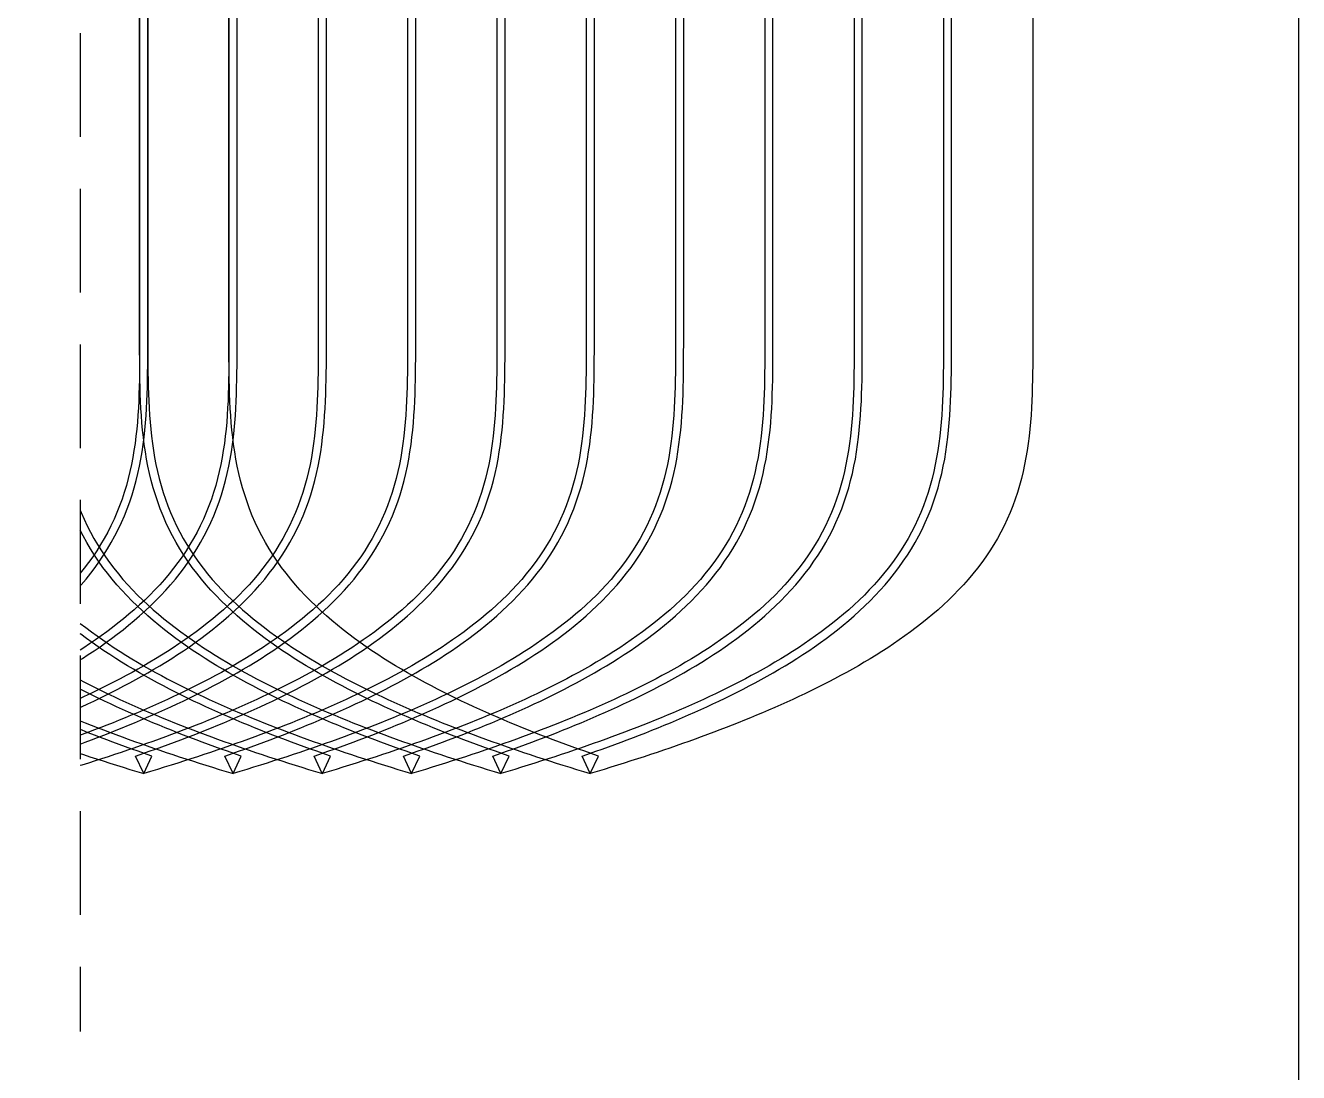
# Model space of a CAD drawing. Header units: metres. Extents: x -2 to 44.3, y -14 to 11.
# Drawn here: x 36.51 to 44.31, y -1.83 to 4.58 of the extents above; entities that cross this region are included whole.
import ezdxf

# ---------------------------------------------------------------- set-up
doc = ezdxf.new("R2010")
doc.units = ezdxf.units.M
doc.header["$LTSCALE"] = 0.05
doc.linetypes.add('DASHED', pattern=[19.05, 12.7, -6.35])
doc.layers.get('0').update_dxf_attribs({"linetype": 'DASHED'})
doc.layers.add('back-layer3', color=7, linetype='Continuous')
doc.layers.add('front-layer3', color=7, linetype='Continuous')

msp = doc.modelspace()

# ---------------------------------------------------------------- linework, layer by layer
msp.add_line((36.844, 9.2951), (36.844, -1.58))
msp.add_line((36.844, 9.2951), (36.844, -1.58))
at = {"layer": 'back-layer3', "color": 8}
for points in [[(37.2077, 5.4035), (37.2077, 4.0355), (37.2077, 2.71), (37.2077, 2.6675), (37.2077, 2.6249), (37.2076, 2.5823), (37.2075, 2.5396), (37.2072, 2.4968), (37.2067, 2.454), (37.206, 2.4111), (37.205, 2.368), (37.2037, 2.3249), (37.202, 2.2817), (37.1998, 2.2385), (37.1971, 2.1951), (37.1938, 2.1517), (37.1898, 2.1083), (37.1851, 2.0649), (37.1796, 2.0215), (37.1732, 1.9781), (37.166, 1.9348), (37.1577, 1.8917), (37.1484, 1.8488), (37.138, 1.8061), (37.1265, 1.7636), (37.1138, 1.7215), (37.0999, 1.6798), (37.0848, 1.6384), (37.0684, 1.5976), (37.0509, 1.5572), (37.0321, 1.5175), (37.0121, 1.4783), (36.9909, 1.4397), (36.9686, 1.4018), (36.9451, 1.3646), (36.9206, 1.328), (36.8951, 1.2923), (36.8685, 1.2572), (36.844, 1.2265)], [(36.844, 1.1491), (36.8506, 1.1566), (36.8797, 1.1911), (36.908, 1.2265), (36.9354, 1.2626), (36.9617, 1.2996), (36.9871, 1.3373), (37.0113, 1.3758), (37.0344, 1.415), (37.0563, 1.4549), (37.077, 1.4954), (37.0964, 1.5366), (37.1146, 1.5783), (37.1315, 1.6206), (37.1471, 1.6633), (37.1614, 1.7064), (37.1745, 1.7499), (37.1864, 1.7936), (37.1971, 1.8376), (37.2067, 1.8817), (37.2152, 1.926), (37.2226, 1.9703), (37.2291, 2.0147), (37.2347, 2.059), (37.2395, 2.1033), (37.2436, 2.1475), (37.2469, 2.1917), (37.2497, 2.2356), (37.2519, 2.2795), (37.2537, 2.3232), (37.255, 2.3667), (37.256, 2.4101), (37.2567, 2.4533), (37.2572, 2.4964), (37.2575, 2.5393), (37.2576, 2.5821), (37.2577, 2.6248), (37.2577, 2.6675), (37.2577, 2.71), (37.2577, 4.0355), (37.2577, 5.4035)], [(37.7547, 5.4035), (37.7547, 4.0355), (37.7547, 2.71), (37.7547, 2.6675), (37.7547, 2.6249), (37.7546, 2.5823), (37.7545, 2.5396), (37.7542, 2.4968), (37.7537, 2.454), (37.753, 2.4111), (37.752, 2.368), (37.7507, 2.3249), (37.749, 2.2817), (37.7468, 2.2385), (37.7441, 2.1951), (37.7408, 2.1517), (37.7368, 2.1083), (37.7321, 2.0649), (37.7266, 2.0215), (37.7202, 1.9781), (37.713, 1.9348), (37.7047, 1.8917), (37.6954, 1.8488), (37.685, 1.8061), (37.6735, 1.7636), (37.6608, 1.7215), (37.6469, 1.6798), (37.6318, 1.6384), (37.6154, 1.5976), (37.5979, 1.5572), (37.5791, 1.5175), (37.5591, 1.4783), (37.5379, 1.4397), (37.5156, 1.4018), (37.4921, 1.3646), (37.4676, 1.328), (37.4421, 1.2923), (37.4155, 1.2572), (37.3881, 1.2229), (37.3598, 1.1893), (37.3307, 1.1565), (37.3008, 1.1245), (37.2702, 1.0931), (37.239, 1.0626), (37.2071, 1.0327), (37.1748, 1.0035), (37.1419, 0.9751), (37.1086, 0.9473), (37.0749, 0.9202), (37.0408, 0.8938), (37.0064, 0.8679), (36.9717, 0.8427), (36.9367, 0.8181), (36.9015, 0.794), (36.8661, 0.7705), (36.844, 0.7562)], [(38.3017, 5.361), (38.3017, 4.0355), (38.3017, 2.6675), (38.3017, 2.6249), (38.3016, 2.5823), (38.3015, 2.5396), (38.3012, 2.4968), (38.3007, 2.454), (38.3, 2.4111), (38.299, 2.368), (38.2977, 2.3249), (38.296, 2.2817), (38.2938, 2.2385), (38.2911, 2.1951), (38.2878, 2.1517), (38.2838, 2.1083), (38.2791, 2.0649), (38.2736, 2.0215), (38.2672, 1.9781), (38.26, 1.9348), (38.2517, 1.8917), (38.2424, 1.8488), (38.232, 1.8061), (38.2205, 1.7636), (38.2078, 1.7215), (38.1939, 1.6798), (38.1788, 1.6384), (38.1624, 1.5976), (38.1449, 1.5572), (38.1261, 1.5175), (38.1061, 1.4783), (38.0849, 1.4397), (38.0626, 1.4018), (38.0391, 1.3646), (38.0146, 1.328), (37.9891, 1.2923), (37.9625, 1.2572), (37.9351, 1.2229), (37.9068, 1.1893), (37.8777, 1.1565), (37.8478, 1.1245), (37.8172, 1.0931), (37.786, 1.0626), (37.7541, 1.0327), (37.7218, 1.0035), (37.6889, 0.9751), (37.6556, 0.9473), (37.6219, 0.9202), (37.5878, 0.8938), (37.5534, 0.8679), (37.5187, 0.8427), (37.4837, 0.8181), (37.4485, 0.794), (37.4131, 0.7705), (37.3775, 0.7475), (37.3417, 0.725), (37.3058, 0.703), (37.2698, 0.6815), (37.2337, 0.6605), (37.1975, 0.6399), (37.1612, 0.6197), (37.1248, 0.5999), (37.0884, 0.5805), (37.0519, 0.5615), (37.0153, 0.5428), (36.9787, 0.5245), (36.942, 0.5065), (36.9053, 0.4888), (36.8686, 0.4715), (36.844, 0.46)], [(38.8487, 5.361), (38.8487, 4.0355), (38.8487, 2.6675), (38.8487, 2.6249), (38.8486, 2.5823), (38.8485, 2.5396), (38.8482, 2.4968), (38.8477, 2.454), (38.847, 2.4111), (38.846, 2.368), (38.8447, 2.3249), (38.843, 2.2817), (38.8408, 2.2385), (38.8381, 2.1951), (38.8348, 2.1517), (38.8308, 2.1083), (38.8261, 2.0649), (38.8206, 2.0215), (38.8142, 1.9781), (38.807, 1.9348), (38.7987, 1.8917), (38.7894, 1.8488), (38.779, 1.8061), (38.7675, 1.7636), (38.7548, 1.7215), (38.7409, 1.6798), (38.7258, 1.6384), (38.7094, 1.5976), (38.6919, 1.5572), (38.6731, 1.5175), (38.6531, 1.4783), (38.6319, 1.4397), (38.6096, 1.4018), (38.5861, 1.3646), (38.5616, 1.328), (38.5361, 1.2923), (38.5095, 1.2572), (38.4821, 1.2229), (38.4538, 1.1893), (38.4247, 1.1565), (38.3948, 1.1245), (38.3642, 1.0931), (38.333, 1.0626), (38.3011, 1.0327), (38.2688, 1.0035), (38.2359, 0.9751), (38.2026, 0.9473), (38.1689, 0.9202), (38.1348, 0.8938), (38.1004, 0.8679), (38.0657, 0.8427), (38.0307, 0.8181), (37.9955, 0.794), (37.9601, 0.7705), (37.9245, 0.7475), (37.8887, 0.725), (37.8528, 0.703), (37.8168, 0.6815), (37.7807, 0.6605), (37.7445, 0.6399), (37.7082, 0.6197), (37.6718, 0.5999), (37.6354, 0.5805), (37.5989, 0.5615), (37.5623, 0.5428), (37.5257, 0.5245), (37.489, 0.5065), (37.4523, 0.4888), (37.4156, 0.4715), (37.3788, 0.4544), (37.3419, 0.4376), (37.305, 0.421), (37.2681, 0.4047), (37.2311, 0.3886), (37.194, 0.3728), (37.1569, 0.3572), (37.1197, 0.3418), (37.0824, 0.3266), (37.045, 0.3116), (37.0075, 0.2967), (36.97, 0.2821), (36.9323, 0.2676), (36.8945, 0.2532), (36.8566, 0.239), (36.844, 0.2343)], [(39.3957, 5.361), (39.3957, 4.0355), (39.3957, 2.6675), (39.3957, 2.6249), (39.3956, 2.5823), (39.3955, 2.5396), (39.3952, 2.4968), (39.3947, 2.454), (39.394, 2.4111), (39.393, 2.368), (39.3917, 2.3249), (39.39, 2.2817), (39.3878, 2.2385), (39.3851, 2.1951), (39.3818, 2.1517), (39.3778, 2.1083), (39.3731, 2.0649), (39.3676, 2.0215), (39.3612, 1.9781), (39.354, 1.9348), (39.3457, 1.8917), (39.3364, 1.8488), (39.326, 1.8061), (39.3145, 1.7636), (39.3018, 1.7215), (39.2879, 1.6798), (39.2728, 1.6384), (39.2564, 1.5976), (39.2389, 1.5572), (39.2201, 1.5175), (39.2001, 1.4783), (39.1789, 1.4397), (39.1566, 1.4018), (39.1331, 1.3646), (39.1086, 1.328), (39.0831, 1.2923), (39.0565, 1.2572), (39.0291, 1.2229), (39.0008, 1.1893), (38.9717, 1.1565), (38.9418, 1.1245), (38.9112, 1.0931), (38.88, 1.0626), (38.8481, 1.0327), (38.8158, 1.0035), (38.7829, 0.9751), (38.7496, 0.9473), (38.7159, 0.9202), (38.6818, 0.8938), (38.6474, 0.8679), (38.6127, 0.8427), (38.5777, 0.8181), (38.5425, 0.794), (38.5071, 0.7705), (38.4715, 0.7475), (38.4357, 0.725), (38.3998, 0.703), (38.3638, 0.6815), (38.3277, 0.6605), (38.2915, 0.6399), (38.2552, 0.6197), (38.2188, 0.5999), (38.1824, 0.5805), (38.1459, 0.5615), (38.1093, 0.5428), (38.0727, 0.5245), (38.036, 0.5065), (37.9993, 0.4888), (37.9626, 0.4715), (37.9258, 0.4544), (37.8889, 0.4376), (37.852, 0.421), (37.8151, 0.4047), (37.7781, 0.3886), (37.741, 0.3728), (37.7039, 0.3572), (37.6667, 0.3418), (37.6294, 0.3266), (37.592, 0.3116), (37.5545, 0.2967), (37.517, 0.2821), (37.4793, 0.2676), (37.4415, 0.2532), (37.4036, 0.239), (37.3655, 0.2249), (37.3273, 0.211), (37.289, 0.1972), (37.2505, 0.1835), (37.2117, 0.1699), (37.1728, 0.1564), (37.1337, 0.143), (37.0944, 0.1297), (37.0548, 0.1165), (37.015, 0.1033), (36.9749, 0.0902), (36.9346, 0.0772), (36.8939, 0.0642), (36.853, 0.0513), (36.844, 0.0485)], [(36.844, 0.181), (36.874, 0.1921), (36.9122, 0.2064), (36.9502, 0.2209), (36.9881, 0.2354), (37.0258, 0.2502), (37.0635, 0.2651), (37.1011, 0.2802), (37.1387, 0.2955), (37.1761, 0.3111), (37.2135, 0.3268), (37.2508, 0.3427), (37.2881, 0.3589), (37.3254, 0.3753), (37.3625, 0.392), (37.3997, 0.409), (37.4368, 0.4262), (37.4739, 0.4437), (37.5109, 0.4616), (37.5479, 0.4797), (37.5848, 0.4982), (37.6218, 0.5171), (37.6587, 0.5363), (37.6955, 0.5559), (37.7323, 0.5759), (37.769, 0.5963), (37.8057, 0.6172), (37.8422, 0.6385), (37.8787, 0.6603), (37.9151, 0.6825), (37.9514, 0.7053), (37.9875, 0.7286), (38.0234, 0.7525), (38.0592, 0.777), (38.0948, 0.802), (38.1301, 0.8277), (38.1651, 0.854), (38.1999, 0.881), (38.2343, 0.9086), (38.2683, 0.937), (38.3019, 0.9661), (38.335, 0.9959), (38.3676, 1.0265), (38.3996, 1.0578), (38.431, 1.0899), (38.4616, 1.1229), (38.4916, 1.1566), (38.5207, 1.1911), (38.549, 1.2265), (38.5764, 1.2626), (38.6027, 1.2996), (38.6281, 1.3373), (38.6523, 1.3758), (38.6754, 1.415), (38.6973, 1.4549), (38.718, 1.4954), (38.7374, 1.5366), (38.7556, 1.5783), (38.7725, 1.6206), (38.7881, 1.6633), (38.8024, 1.7064), (38.8155, 1.7499), (38.8274, 1.7936), (38.8381, 1.8376), (38.8477, 1.8817), (38.8562, 1.926), (38.8636, 1.9703), (38.8701, 2.0147), (38.8757, 2.059), (38.8805, 2.1033), (38.8846, 2.1475), (38.8879, 2.1917), (38.8907, 2.2356), (38.8929, 2.2795), (38.8947, 2.3232), (38.896, 2.3667), (38.897, 2.4101), (38.8977, 2.4533), (38.8982, 2.4964), (38.8985, 2.5393), (38.8986, 2.5821), (38.8987, 2.6248), (38.8987, 2.6675), (38.8987, 4.0355), (38.8987, 5.361)], [(36.844, 0.405), (36.8527, 0.409), (36.8898, 0.4262), (36.9269, 0.4437), (36.9639, 0.4616), (37.0009, 0.4797), (37.0378, 0.4982), (37.0748, 0.5171), (37.1117, 0.5363), (37.1485, 0.5559), (37.1853, 0.5759), (37.222, 0.5963), (37.2587, 0.6172), (37.2952, 0.6385), (37.3317, 0.6603), (37.3681, 0.6825), (37.4044, 0.7053), (37.4405, 0.7286), (37.4764, 0.7525), (37.5122, 0.777), (37.5478, 0.802), (37.5831, 0.8277), (37.6181, 0.854), (37.6529, 0.881), (37.6873, 0.9086), (37.7213, 0.937), (37.7549, 0.9661), (37.788, 0.9959), (37.8206, 1.0265), (37.8526, 1.0578), (37.884, 1.0899), (37.9146, 1.1229), (37.9446, 1.1566), (37.9737, 1.1911), (38.002, 1.2265), (38.0294, 1.2626), (38.0557, 1.2996), (38.0811, 1.3373), (38.1053, 1.3758), (38.1284, 1.415), (38.1503, 1.4549), (38.171, 1.4954), (38.1904, 1.5366), (38.2086, 1.5783), (38.2255, 1.6206), (38.2411, 1.6633), (38.2554, 1.7064), (38.2685, 1.7499), (38.2804, 1.7936), (38.2911, 1.8376), (38.3007, 1.8817), (38.3092, 1.926), (38.3166, 1.9703), (38.3231, 2.0147), (38.3287, 2.059), (38.3335, 2.1033), (38.3376, 2.1475), (38.3409, 2.1917), (38.3437, 2.2356), (38.3459, 2.2795), (38.3477, 2.3232), (38.349, 2.3667), (38.35, 2.4101), (38.3507, 2.4533), (38.3512, 2.4964), (38.3515, 2.5393), (38.3516, 2.5821), (38.3517, 2.6248), (38.3517, 2.6675), (38.3517, 4.0355), (38.3517, 5.361)], [(36.844, 0.6969), (36.8574, 0.7053), (36.8935, 0.7286), (36.9294, 0.7525), (36.9652, 0.777), (37.0008, 0.802), (37.0361, 0.8277), (37.0711, 0.854), (37.1059, 0.881), (37.1403, 0.9086), (37.1743, 0.937), (37.2079, 0.9661), (37.241, 0.9959), (37.2736, 1.0265), (37.3056, 1.0578), (37.337, 1.0899), (37.3676, 1.1229), (37.3976, 1.1566), (37.4267, 1.1911), (37.455, 1.2265), (37.4824, 1.2626), (37.5087, 1.2996), (37.5341, 1.3373), (37.5583, 1.3758), (37.5814, 1.415), (37.6033, 1.4549), (37.624, 1.4954), (37.6434, 1.5366), (37.6616, 1.5783), (37.6785, 1.6206), (37.6941, 1.6633), (37.7084, 1.7064), (37.7215, 1.7499), (37.7334, 1.7936), (37.7441, 1.8376), (37.7537, 1.8817), (37.7622, 1.926), (37.7696, 1.9703), (37.7761, 2.0147), (37.7817, 2.059), (37.7865, 2.1033), (37.7906, 2.1475), (37.7939, 2.1917), (37.7967, 2.2356), (37.7989, 2.2795), (37.8007, 2.3232), (37.802, 2.3667), (37.803, 2.4101), (37.8037, 2.4533), (37.8042, 2.4964), (37.8045, 2.5393), (37.8046, 2.5821), (37.8047, 2.6248), (37.8047, 2.6675), (37.8047, 4.0355), (37.8047, 5.361)], [(39.9427, 5.361), (39.9427, 4.0355), (39.9427, 2.6675), (39.9427, 2.6249), (39.9426, 2.5823), (39.9425, 2.5396), (39.9422, 2.4968), (39.9417, 2.454), (39.941, 2.4111), (39.94, 2.368), (39.9387, 2.3249), (39.937, 2.2817), (39.9348, 2.2385), (39.9321, 2.1951), (39.9288, 2.1517), (39.9248, 2.1083), (39.9201, 2.0649), (39.9146, 2.0215), (39.9082, 1.9781), (39.901, 1.9348), (39.8927, 1.8917), (39.8834, 1.8488), (39.873, 1.8061), (39.8615, 1.7636), (39.8488, 1.7215), (39.8349, 1.6798), (39.8198, 1.6384), (39.8034, 1.5976), (39.7859, 1.5572), (39.7671, 1.5175), (39.7471, 1.4783), (39.7259, 1.4397), (39.7036, 1.4018), (39.6801, 1.3646), (39.6556, 1.328), (39.6301, 1.2923), (39.6035, 1.2572), (39.5761, 1.2229), (39.5478, 1.1893), (39.5187, 1.1565), (39.4888, 1.1245), (39.4582, 1.0931), (39.427, 1.0626), (39.3951, 1.0327), (39.3628, 1.0035), (39.3299, 0.9751), (39.2966, 0.9473), (39.2629, 0.9202), (39.2288, 0.8938), (39.1944, 0.8679), (39.1597, 0.8427), (39.1247, 0.8181), (39.0895, 0.794), (39.0541, 0.7705), (39.0185, 0.7475), (38.9827, 0.725), (38.9468, 0.703), (38.9108, 0.6815), (38.8747, 0.6605), (38.8385, 0.6399), (38.8022, 0.6197), (38.7658, 0.5999), (38.7294, 0.5805), (38.6929, 0.5615), (38.6563, 0.5428), (38.6197, 0.5245), (38.583, 0.5065), (38.5463, 0.4888), (38.5096, 0.4715), (38.4728, 0.4544), (38.4359, 0.4376), (38.399, 0.421), (38.3621, 0.4047), (38.3251, 0.3886), (38.288, 0.3728), (38.2509, 0.3572), (38.2137, 0.3418), (38.1764, 0.3266), (38.139, 0.3116), (38.1015, 0.2967), (38.064, 0.2821), (38.0263, 0.2676), (37.9885, 0.2532), (37.9506, 0.239), (37.9125, 0.2249), (37.8743, 0.211), (37.836, 0.1972), (37.7975, 0.1835), (37.7587, 0.1699), (37.7198, 0.1564), (37.6807, 0.143), (37.6414, 0.1297), (37.6018, 0.1165), (37.562, 0.1033), (37.5219, 0.0902), (37.4816, 0.0772), (37.4409, 0.0642), (37.4, 0.0513), (37.3587, 0.0384), (37.3171, 0.0256), (37.2751, 0.0128), (37.2327, 0), (37.1827, 0.1069), (37.1891, 0.1091), (37.2282, 0.1227), (37.2671, 0.1363), (37.3058, 0.1501), (37.3444, 0.164), (37.3828, 0.178), (37.421, 0.1921), (37.4592, 0.2064), (37.4972, 0.2209), (37.5351, 0.2354), (37.5728, 0.2502), (37.6105, 0.2651), (37.6481, 0.2802), (37.6857, 0.2955), (37.7231, 0.3111), (37.7605, 0.3268), (37.7978, 0.3427), (37.8351, 0.3589), (37.8724, 0.3753), (37.9095, 0.392), (37.9467, 0.409), (37.9838, 0.4262), (38.0209, 0.4437), (38.0579, 0.4616), (38.0949, 0.4797), (38.1318, 0.4982), (38.1688, 0.5171), (38.2057, 0.5363), (38.2425, 0.5559), (38.2793, 0.5759), (38.316, 0.5963), (38.3527, 0.6172), (38.3892, 0.6385), (38.4257, 0.6603), (38.4621, 0.6825), (38.4984, 0.7053), (38.5345, 0.7286), (38.5704, 0.7525), (38.6062, 0.777), (38.6418, 0.802), (38.6771, 0.8277), (38.7121, 0.854), (38.7469, 0.881), (38.7813, 0.9086), (38.8153, 0.937), (38.8489, 0.9661), (38.882, 0.9959), (38.9146, 1.0265), (38.9466, 1.0578), (38.978, 1.0899), (39.0086, 1.1229), (39.0386, 1.1566), (39.0677, 1.1911), (39.096, 1.2265), (39.1234, 1.2626), (39.1497, 1.2996), (39.1751, 1.3373), (39.1993, 1.3758), (39.2224, 1.415), (39.2443, 1.4549), (39.265, 1.4954), (39.2844, 1.5366), (39.3026, 1.5783), (39.3195, 1.6206), (39.3351, 1.6633), (39.3494, 1.7064), (39.3625, 1.7499), (39.3744, 1.7936), (39.3851, 1.8376), (39.3947, 1.8817), (39.4032, 1.926), (39.4106, 1.9703), (39.4171, 2.0147), (39.4227, 2.059), (39.4275, 2.1033), (39.4316, 2.1475), (39.4349, 2.1917), (39.4377, 2.2356), (39.4399, 2.2795), (39.4417, 2.3232), (39.443, 2.3667), (39.444, 2.4101), (39.4447, 2.4533), (39.4452, 2.4964), (39.4455, 2.5393), (39.4456, 2.5821), (39.4457, 2.6248), (39.4457, 2.6675), (39.4457, 4.0355), (39.4457, 5.361)], [(40.4897, 5.361), (40.4897, 4.0355), (40.4897, 2.6675), (40.4897, 2.6249), (40.4896, 2.5823), (40.4895, 2.5396), (40.4892, 2.4968), (40.4887, 2.454), (40.488, 2.4111), (40.487, 2.368), (40.4857, 2.3249), (40.484, 2.2817), (40.4818, 2.2385), (40.4791, 2.1951), (40.4758, 2.1517), (40.4718, 2.1083), (40.4671, 2.0649), (40.4616, 2.0215), (40.4552, 1.9781), (40.448, 1.9348), (40.4397, 1.8917), (40.4304, 1.8488), (40.42, 1.8061), (40.4085, 1.7636), (40.3958, 1.7215), (40.3819, 1.6798), (40.3668, 1.6384), (40.3504, 1.5976), (40.3329, 1.5572), (40.3141, 1.5175), (40.2941, 1.4783), (40.2729, 1.4397), (40.2506, 1.4018), (40.2271, 1.3646), (40.2026, 1.328), (40.1771, 1.2923), (40.1505, 1.2572), (40.1231, 1.2229), (40.0948, 1.1893), (40.0657, 1.1565), (40.0358, 1.1245), (40.0052, 1.0931), (39.974, 1.0626), (39.9421, 1.0327), (39.9098, 1.0035), (39.8769, 0.9751), (39.8436, 0.9473), (39.8099, 0.9202), (39.7758, 0.8938), (39.7414, 0.8679), (39.7067, 0.8427), (39.6717, 0.8181), (39.6365, 0.794), (39.6011, 0.7705), (39.5655, 0.7475), (39.5297, 0.725), (39.4938, 0.703), (39.4578, 0.6815), (39.4217, 0.6605), (39.3855, 0.6399), (39.3492, 0.6197), (39.3128, 0.5999), (39.2764, 0.5805), (39.2399, 0.5615), (39.2033, 0.5428), (39.1667, 0.5245), (39.13, 0.5065), (39.0933, 0.4888), (39.0566, 0.4715), (39.0198, 0.4544), (38.9829, 0.4376), (38.946, 0.421), (38.9091, 0.4047), (38.8721, 0.3886), (38.835, 0.3728), (38.7979, 0.3572), (38.7607, 0.3418), (38.7234, 0.3266), (38.686, 0.3116), (38.6485, 0.2967), (38.611, 0.2821), (38.5733, 0.2676), (38.5355, 0.2532), (38.4976, 0.239), (38.4595, 0.2249), (38.4213, 0.211), (38.383, 0.1972), (38.3445, 0.1835), (38.3057, 0.1699), (38.2668, 0.1564), (38.2277, 0.143), (38.1884, 0.1297), (38.1488, 0.1165), (38.109, 0.1033), (38.0689, 0.0902), (38.0286, 0.0772), (37.9879, 0.0642), (37.947, 0.0513), (37.9057, 0.0384), (37.8641, 0.0256), (37.8221, 0.0128), (37.7797, 0), (37.7297, 0.1069), (37.7361, 0.1091), (37.7752, 0.1227), (37.8141, 0.1363), (37.8528, 0.1501), (37.8914, 0.164), (37.9298, 0.178), (37.968, 0.1921), (38.0062, 0.2064), (38.0442, 0.2209), (38.0821, 0.2354), (38.1198, 0.2502), (38.1575, 0.2651), (38.1951, 0.2802), (38.2327, 0.2955), (38.2701, 0.3111), (38.3075, 0.3268), (38.3448, 0.3427), (38.3821, 0.3589), (38.4194, 0.3753), (38.4565, 0.392), (38.4937, 0.409), (38.5308, 0.4262), (38.5679, 0.4437), (38.6049, 0.4616), (38.6419, 0.4797), (38.6788, 0.4982), (38.7158, 0.5171), (38.7527, 0.5363), (38.7895, 0.5559), (38.8263, 0.5759), (38.863, 0.5963), (38.8997, 0.6172), (38.9362, 0.6385), (38.9727, 0.6603), (39.0091, 0.6825), (39.0454, 0.7053), (39.0815, 0.7286), (39.1174, 0.7525), (39.1532, 0.777), (39.1888, 0.802), (39.2241, 0.8277), (39.2591, 0.854), (39.2939, 0.881), (39.3283, 0.9086), (39.3623, 0.937), (39.3959, 0.9661), (39.429, 0.9959), (39.4616, 1.0265), (39.4936, 1.0578), (39.525, 1.0899), (39.5556, 1.1229), (39.5856, 1.1566), (39.6147, 1.1911), (39.643, 1.2265), (39.6704, 1.2626), (39.6967, 1.2996), (39.7221, 1.3373), (39.7463, 1.3758), (39.7694, 1.415), (39.7913, 1.4549), (39.812, 1.4954), (39.8314, 1.5366), (39.8496, 1.5783), (39.8665, 1.6206), (39.8821, 1.6633), (39.8964, 1.7064), (39.9095, 1.7499), (39.9214, 1.7936), (39.9321, 1.8376), (39.9417, 1.8817), (39.9502, 1.926), (39.9576, 1.9703), (39.9641, 2.0147), (39.9697, 2.059), (39.9745, 2.1033), (39.9786, 2.1475), (39.9819, 2.1917), (39.9847, 2.2356), (39.9869, 2.2795), (39.9887, 2.3232), (39.99, 2.3667), (39.991, 2.4101), (39.9917, 2.4533), (39.9922, 2.4964), (39.9925, 2.5393), (39.9926, 2.5821), (39.9927, 2.6248), (39.9927, 2.6675), (39.9927, 4.0355), (39.9927, 5.361)], [(41.0367, 5.361), (41.0367, 4.0355), (41.0367, 2.6675), (41.0367, 2.6249), (41.0366, 2.5823), (41.0365, 2.5396), (41.0362, 2.4968), (41.0357, 2.454), (41.035, 2.4111), (41.034, 2.368), (41.0327, 2.3249), (41.031, 2.2817), (41.0288, 2.2385), (41.0261, 2.1951), (41.0228, 2.1517), (41.0188, 2.1083), (41.0141, 2.0649), (41.0086, 2.0215), (41.0022, 1.9781), (40.995, 1.9348), (40.9867, 1.8917), (40.9774, 1.8488), (40.967, 1.8061), (40.9555, 1.7636), (40.9428, 1.7215), (40.9289, 1.6798), (40.9138, 1.6384), (40.8974, 1.5976), (40.8799, 1.5572), (40.8611, 1.5175), (40.8411, 1.4783), (40.8199, 1.4397), (40.7976, 1.4018), (40.7741, 1.3646), (40.7496, 1.328), (40.7241, 1.2923), (40.6975, 1.2572), (40.6701, 1.2229), (40.6418, 1.1893), (40.6127, 1.1565), (40.5828, 1.1245), (40.5522, 1.0931), (40.521, 1.0626), (40.4891, 1.0327), (40.4568, 1.0035), (40.4239, 0.9751), (40.3906, 0.9473), (40.3569, 0.9202), (40.3228, 0.8938), (40.2884, 0.8679), (40.2537, 0.8427), (40.2187, 0.8181), (40.1835, 0.794), (40.1481, 0.7705), (40.1125, 0.7475), (40.0767, 0.725), (40.0408, 0.703), (40.0048, 0.6815), (39.9687, 0.6605), (39.9325, 0.6399), (39.8962, 0.6197), (39.8598, 0.5999), (39.8234, 0.5805), (39.7869, 0.5615), (39.7503, 0.5428), (39.7137, 0.5245), (39.677, 0.5065), (39.6403, 0.4888), (39.6036, 0.4715), (39.5668, 0.4544), (39.5299, 0.4376), (39.493, 0.421), (39.4561, 0.4047), (39.4191, 0.3886), (39.382, 0.3728), (39.3449, 0.3572), (39.3077, 0.3418), (39.2704, 0.3266), (39.233, 0.3116), (39.1955, 0.2967), (39.158, 0.2821), (39.1203, 0.2676), (39.0825, 0.2532), (39.0446, 0.239), (39.0065, 0.2249), (38.9683, 0.211), (38.93, 0.1972), (38.8915, 0.1835), (38.8527, 0.1699), (38.8138, 0.1564), (38.7747, 0.143), (38.7354, 0.1297), (38.6958, 0.1165), (38.656, 0.1033), (38.6159, 0.0902), (38.5756, 0.0772), (38.5349, 0.0642), (38.494, 0.0513), (38.4527, 0.0384), (38.4111, 0.0256), (38.3691, 0.0128), (38.3267, 0), (38.2767, 0.1069), (38.2831, 0.1091), (38.3222, 0.1227), (38.3611, 0.1363), (38.3998, 0.1501), (38.4384, 0.164), (38.4768, 0.178), (38.515, 0.1921), (38.5532, 0.2064), (38.5912, 0.2209), (38.6291, 0.2354), (38.6668, 0.2502), (38.7045, 0.2651), (38.7421, 0.2802), (38.7797, 0.2955), (38.8171, 0.3111), (38.8545, 0.3268), (38.8918, 0.3427), (38.9291, 0.3589), (38.9664, 0.3753), (39.0035, 0.392), (39.0407, 0.409), (39.0778, 0.4262), (39.1149, 0.4437), (39.1519, 0.4616), (39.1889, 0.4797), (39.2258, 0.4982), (39.2628, 0.5171), (39.2997, 0.5363), (39.3365, 0.5559), (39.3733, 0.5759), (39.41, 0.5963), (39.4467, 0.6172), (39.4832, 0.6385), (39.5197, 0.6603), (39.5561, 0.6825), (39.5924, 0.7053), (39.6285, 0.7286), (39.6644, 0.7525), (39.7002, 0.777), (39.7358, 0.802), (39.7711, 0.8277), (39.8061, 0.854), (39.8409, 0.881), (39.8753, 0.9086), (39.9093, 0.937), (39.9429, 0.9661), (39.976, 0.9959), (40.0086, 1.0265), (40.0406, 1.0578), (40.072, 1.0899), (40.1026, 1.1229), (40.1326, 1.1566), (40.1617, 1.1911), (40.19, 1.2265), (40.2174, 1.2626), (40.2437, 1.2996), (40.2691, 1.3373), (40.2933, 1.3758), (40.3164, 1.415), (40.3383, 1.4549), (40.359, 1.4954), (40.3784, 1.5366), (40.3966, 1.5783), (40.4135, 1.6206), (40.4291, 1.6633), (40.4434, 1.7064), (40.4565, 1.7499), (40.4684, 1.7936), (40.4791, 1.8376), (40.4887, 1.8817), (40.4972, 1.926), (40.5046, 1.9703), (40.5111, 2.0147), (40.5167, 2.059), (40.5215, 2.1033), (40.5256, 2.1475), (40.5289, 2.1917), (40.5317, 2.2356), (40.5339, 2.2795), (40.5357, 2.3232), (40.537, 2.3667), (40.538, 2.4101), (40.5387, 2.4533), (40.5392, 2.4964), (40.5395, 2.5393), (40.5396, 2.5821), (40.5397, 2.6248), (40.5397, 2.6675), (40.5397, 4.0355), (40.5397, 5.361)], [(41.5837, 5.361), (41.5837, 4.0355), (41.5837, 2.6675), (41.5837, 2.6249), (41.5836, 2.5823), (41.5835, 2.5396), (41.5832, 2.4968), (41.5827, 2.454), (41.582, 2.4111), (41.581, 2.368), (41.5797, 2.3249), (41.578, 2.2817), (41.5758, 2.2385), (41.5731, 2.1951), (41.5698, 2.1517), (41.5658, 2.1083), (41.5611, 2.0649), (41.5556, 2.0215), (41.5492, 1.9781), (41.542, 1.9348), (41.5337, 1.8917), (41.5244, 1.8488), (41.514, 1.8061), (41.5025, 1.7636), (41.4898, 1.7215), (41.4759, 1.6798), (41.4608, 1.6384), (41.4444, 1.5976), (41.4269, 1.5572), (41.4081, 1.5175), (41.3881, 1.4783), (41.3669, 1.4397), (41.3446, 1.4018), (41.3211, 1.3646), (41.2966, 1.328), (41.2711, 1.2923), (41.2445, 1.2572), (41.2171, 1.2229), (41.1888, 1.1893), (41.1597, 1.1565), (41.1298, 1.1245), (41.0992, 1.0931), (41.068, 1.0626), (41.0361, 1.0327), (41.0038, 1.0035), (40.9709, 0.9751), (40.9376, 0.9473), (40.9039, 0.9202), (40.8698, 0.8938), (40.8354, 0.8679), (40.8007, 0.8427), (40.7657, 0.8181), (40.7305, 0.794), (40.6951, 0.7705), (40.6595, 0.7475), (40.6237, 0.725), (40.5878, 0.703), (40.5518, 0.6815), (40.5157, 0.6605), (40.4795, 0.6399), (40.4432, 0.6197), (40.4068, 0.5999), (40.3704, 0.5805), (40.3339, 0.5615), (40.2973, 0.5428), (40.2607, 0.5245), (40.224, 0.5065), (40.1873, 0.4888), (40.1506, 0.4715), (40.1138, 0.4544), (40.0769, 0.4376), (40.04, 0.421), (40.0031, 0.4047), (39.9661, 0.3886), (39.929, 0.3728), (39.8919, 0.3572), (39.8547, 0.3418), (39.8174, 0.3266), (39.78, 0.3116), (39.7425, 0.2967), (39.705, 0.2821), (39.6673, 0.2676), (39.6295, 0.2532), (39.5916, 0.239), (39.5535, 0.2249), (39.5153, 0.211), (39.477, 0.1972), (39.4385, 0.1835), (39.3997, 0.1699), (39.3608, 0.1564), (39.3217, 0.143), (39.2824, 0.1297), (39.2428, 0.1165), (39.203, 0.1033), (39.1629, 0.0902), (39.1226, 0.0772), (39.0819, 0.0642), (39.041, 0.0513), (38.9997, 0.0384), (38.9581, 0.0256), (38.9161, 0.0128), (38.8737, 0), (38.8237, 0.1069), (38.8301, 0.1091), (38.8692, 0.1227), (38.9081, 0.1363), (38.9468, 0.1501), (38.9854, 0.164), (39.0238, 0.178), (39.062, 0.1921), (39.1002, 0.2064), (39.1382, 0.2209), (39.1761, 0.2354), (39.2138, 0.2502), (39.2515, 0.2651), (39.2891, 0.2802), (39.3267, 0.2955), (39.3641, 0.3111), (39.4015, 0.3268), (39.4388, 0.3427), (39.4761, 0.3589), (39.5134, 0.3753), (39.5505, 0.392), (39.5877, 0.409), (39.6248, 0.4262), (39.6619, 0.4437), (39.6989, 0.4616), (39.7359, 0.4797), (39.7728, 0.4982), (39.8098, 0.5171), (39.8467, 0.5363), (39.8835, 0.5559), (39.9203, 0.5759), (39.957, 0.5963), (39.9937, 0.6172), (40.0302, 0.6385), (40.0667, 0.6603), (40.1031, 0.6825), (40.1394, 0.7053), (40.1755, 0.7286), (40.2114, 0.7525), (40.2472, 0.777), (40.2828, 0.802), (40.3181, 0.8277), (40.3531, 0.854), (40.3879, 0.881), (40.4223, 0.9086), (40.4563, 0.937), (40.4899, 0.9661), (40.523, 0.9959), (40.5556, 1.0265), (40.5876, 1.0578), (40.619, 1.0899), (40.6496, 1.1229), (40.6796, 1.1566), (40.7087, 1.1911), (40.737, 1.2265), (40.7644, 1.2626), (40.7907, 1.2996), (40.8161, 1.3373), (40.8403, 1.3758), (40.8634, 1.415), (40.8853, 1.4549), (40.906, 1.4954), (40.9254, 1.5366), (40.9436, 1.5783), (40.9605, 1.6206), (40.9761, 1.6633), (40.9904, 1.7064), (41.0035, 1.7499), (41.0154, 1.7936), (41.0261, 1.8376), (41.0357, 1.8817), (41.0442, 1.926), (41.0516, 1.9703), (41.0581, 2.0147), (41.0637, 2.059), (41.0685, 2.1033), (41.0726, 2.1475), (41.0759, 2.1917), (41.0787, 2.2356), (41.0809, 2.2795), (41.0827, 2.3232), (41.084, 2.3667), (41.085, 2.4101), (41.0857, 2.4533), (41.0862, 2.4964), (41.0865, 2.5393), (41.0866, 2.5821), (41.0867, 2.6248), (41.0867, 2.6675), (41.0867, 4.0355), (41.0867, 5.361)], [(42.1307, 5.361), (42.1307, 4.0355), (42.1307, 2.6675), (42.1307, 2.6249), (42.1306, 2.5823), (42.1305, 2.5396), (42.1302, 2.4968), (42.1297, 2.454), (42.129, 2.4111), (42.128, 2.368), (42.1267, 2.3249), (42.125, 2.2817), (42.1228, 2.2385), (42.1201, 2.1951), (42.1168, 2.1517), (42.1128, 2.1083), (42.1081, 2.0649), (42.1026, 2.0215), (42.0962, 1.9781), (42.089, 1.9348), (42.0807, 1.8917), (42.0714, 1.8488), (42.061, 1.8061), (42.0495, 1.7636), (42.0368, 1.7215), (42.0229, 1.6798), (42.0078, 1.6384), (41.9914, 1.5976), (41.9739, 1.5572), (41.9551, 1.5175), (41.9351, 1.4783), (41.9139, 1.4397), (41.8916, 1.4018), (41.8681, 1.3646), (41.8436, 1.328), (41.8181, 1.2923), (41.7915, 1.2572), (41.7641, 1.2229), (41.7358, 1.1893), (41.7067, 1.1565), (41.6768, 1.1245), (41.6462, 1.0931), (41.615, 1.0626), (41.5831, 1.0327), (41.5508, 1.0035), (41.5179, 0.9751), (41.4846, 0.9473), (41.4509, 0.9202), (41.4168, 0.8938), (41.3824, 0.8679), (41.3477, 0.8427), (41.3127, 0.8181), (41.2775, 0.794), (41.2421, 0.7705), (41.2065, 0.7475), (41.1707, 0.725), (41.1348, 0.703), (41.0988, 0.6815), (41.0627, 0.6605), (41.0265, 0.6399), (40.9902, 0.6197), (40.9538, 0.5999), (40.9174, 0.5805), (40.8809, 0.5615), (40.8443, 0.5428), (40.8077, 0.5245), (40.771, 0.5065), (40.7343, 0.4888), (40.6976, 0.4715), (40.6608, 0.4544), (40.6239, 0.4376), (40.587, 0.421), (40.5501, 0.4047), (40.5131, 0.3886), (40.476, 0.3728), (40.4389, 0.3572), (40.4017, 0.3418), (40.3644, 0.3266), (40.327, 0.3116), (40.2895, 0.2967), (40.252, 0.2821), (40.2143, 0.2676), (40.1765, 0.2532), (40.1386, 0.239), (40.1005, 0.2249), (40.0623, 0.211), (40.024, 0.1972), (39.9855, 0.1835), (39.9467, 0.1699), (39.9078, 0.1564), (39.8687, 0.143), (39.8294, 0.1297), (39.7898, 0.1165), (39.75, 0.1033), (39.7099, 0.0902), (39.6696, 0.0772), (39.6289, 0.0642), (39.588, 0.0513), (39.5467, 0.0384), (39.5051, 0.0256), (39.4631, 0.0128), (39.4207, 0), (39.3707, 0.1069), (39.3771, 0.1091), (39.4162, 0.1227), (39.4551, 0.1363), (39.4938, 0.1501), (39.5324, 0.164), (39.5708, 0.178), (39.609, 0.1921), (39.6472, 0.2064), (39.6852, 0.2209), (39.7231, 0.2354), (39.7608, 0.2502), (39.7985, 0.2651), (39.8361, 0.2802), (39.8737, 0.2955), (39.9111, 0.3111), (39.9485, 0.3268), (39.9858, 0.3427), (40.0231, 0.3589), (40.0604, 0.3753), (40.0975, 0.392), (40.1347, 0.409), (40.1718, 0.4262), (40.2089, 0.4437), (40.2459, 0.4616), (40.2829, 0.4797), (40.3198, 0.4982), (40.3568, 0.5171), (40.3937, 0.5363), (40.4305, 0.5559), (40.4673, 0.5759), (40.504, 0.5963), (40.5407, 0.6172), (40.5772, 0.6385), (40.6137, 0.6603), (40.6501, 0.6825), (40.6864, 0.7053), (40.7225, 0.7286), (40.7584, 0.7525), (40.7942, 0.777), (40.8298, 0.802), (40.8651, 0.8277), (40.9001, 0.854), (40.9349, 0.881), (40.9693, 0.9086), (41.0033, 0.937), (41.0369, 0.9661), (41.07, 0.9959), (41.1026, 1.0265), (41.1346, 1.0578), (41.166, 1.0899), (41.1966, 1.1229), (41.2266, 1.1566), (41.2557, 1.1911), (41.284, 1.2265), (41.3114, 1.2626), (41.3377, 1.2996), (41.3631, 1.3373), (41.3873, 1.3758), (41.4104, 1.415), (41.4323, 1.4549), (41.453, 1.4954), (41.4724, 1.5366), (41.4906, 1.5783), (41.5075, 1.6206), (41.5231, 1.6633), (41.5374, 1.7064), (41.5505, 1.7499), (41.5624, 1.7936), (41.5731, 1.8376), (41.5827, 1.8817), (41.5912, 1.926), (41.5986, 1.9703), (41.6051, 2.0147), (41.6107, 2.059), (41.6155, 2.1033), (41.6196, 2.1475), (41.6229, 2.1917), (41.6257, 2.2356), (41.6279, 2.2795), (41.6297, 2.3232), (41.631, 2.3667), (41.632, 2.4101), (41.6327, 2.4533), (41.6332, 2.4964), (41.6335, 2.5393), (41.6336, 2.5821), (41.6337, 2.6248), (41.6337, 2.6675), (41.6337, 4.0355), (41.6337, 5.361)], [(42.6777, 5.361), (42.6777, 4.0355), (42.6777, 2.6675), (42.6777, 2.6249), (42.6776, 2.5823), (42.6775, 2.5396), (42.6772, 2.4968), (42.6767, 2.454), (42.676, 2.4111), (42.675, 2.368), (42.6737, 2.3249), (42.672, 2.2817), (42.6698, 2.2385), (42.6671, 2.1951), (42.6638, 2.1517), (42.6598, 2.1083), (42.6551, 2.0649), (42.6496, 2.0215), (42.6432, 1.9781), (42.636, 1.9348), (42.6277, 1.8917), (42.6184, 1.8488), (42.608, 1.8061), (42.5965, 1.7636), (42.5838, 1.7215), (42.5699, 1.6798), (42.5548, 1.6384), (42.5384, 1.5976), (42.5209, 1.5572), (42.5021, 1.5175), (42.4821, 1.4783), (42.4609, 1.4397), (42.4386, 1.4018), (42.4151, 1.3646), (42.3906, 1.328), (42.3651, 1.2923), (42.3385, 1.2572), (42.3111, 1.2229), (42.2828, 1.1893), (42.2537, 1.1565), (42.2238, 1.1245), (42.1932, 1.0931), (42.162, 1.0626), (42.1301, 1.0327), (42.0978, 1.0035), (42.0649, 0.9751), (42.0316, 0.9473), (41.9979, 0.9202), (41.9638, 0.8938), (41.9294, 0.8679), (41.8947, 0.8427), (41.8597, 0.8181), (41.8245, 0.794), (41.7891, 0.7705), (41.7535, 0.7475), (41.7177, 0.725), (41.6818, 0.703), (41.6458, 0.6815), (41.6097, 0.6605), (41.5735, 0.6399), (41.5372, 0.6197), (41.5008, 0.5999), (41.4644, 0.5805), (41.4279, 0.5615), (41.3913, 0.5428), (41.3547, 0.5245), (41.318, 0.5065), (41.2813, 0.4888), (41.2446, 0.4715), (41.2078, 0.4544), (41.1709, 0.4376), (41.134, 0.421), (41.0971, 0.4047), (41.0601, 0.3886), (41.023, 0.3728), (40.9859, 0.3572), (40.9487, 0.3418), (40.9114, 0.3266), (40.874, 0.3116), (40.8365, 0.2967), (40.799, 0.2821), (40.7613, 0.2676), (40.7235, 0.2532), (40.6856, 0.239), (40.6475, 0.2249), (40.6093, 0.211), (40.571, 0.1972), (40.5325, 0.1835), (40.4937, 0.1699), (40.4548, 0.1564), (40.4157, 0.143), (40.3764, 0.1297), (40.3368, 0.1165), (40.297, 0.1033), (40.2569, 0.0902), (40.2166, 0.0772), (40.1759, 0.0642), (40.135, 0.0513), (40.0937, 0.0384), (40.0521, 0.0256), (40.0101, 0.0128), (39.9677, 0), (39.9177, 0.1069), (39.9241, 0.1091), (39.9632, 0.1227), (40.0021, 0.1363), (40.0408, 0.1501), (40.0794, 0.164), (40.1178, 0.178), (40.156, 0.1921), (40.1942, 0.2064), (40.2322, 0.2209), (40.2701, 0.2354), (40.3078, 0.2502), (40.3455, 0.2651), (40.3831, 0.2802), (40.4207, 0.2955), (40.4581, 0.3111), (40.4955, 0.3268), (40.5328, 0.3427), (40.5701, 0.3589), (40.6074, 0.3753), (40.6445, 0.392), (40.6817, 0.409), (40.7188, 0.4262), (40.7559, 0.4437), (40.7929, 0.4616), (40.8299, 0.4797), (40.8668, 0.4982), (40.9038, 0.5171), (40.9407, 0.5363), (40.9775, 0.5559), (41.0143, 0.5759), (41.051, 0.5963), (41.0877, 0.6172), (41.1242, 0.6385), (41.1607, 0.6603), (41.1971, 0.6825), (41.2334, 0.7053), (41.2695, 0.7286), (41.3054, 0.7525), (41.3412, 0.777), (41.3768, 0.802), (41.4121, 0.8277), (41.4471, 0.854), (41.4819, 0.881), (41.5163, 0.9086), (41.5503, 0.937), (41.5839, 0.9661), (41.617, 0.9959), (41.6496, 1.0265), (41.6816, 1.0578), (41.713, 1.0899), (41.7436, 1.1229), (41.7736, 1.1566), (41.8027, 1.1911), (41.831, 1.2265), (41.8584, 1.2626), (41.8847, 1.2996), (41.9101, 1.3373), (41.9343, 1.3758), (41.9574, 1.415), (41.9793, 1.4549), (42, 1.4954), (42.0194, 1.5366), (42.0376, 1.5783), (42.0545, 1.6206), (42.0701, 1.6633), (42.0844, 1.7064), (42.0975, 1.7499), (42.1094, 1.7936), (42.1201, 1.8376), (42.1297, 1.8817), (42.1382, 1.926), (42.1456, 1.9703), (42.1521, 2.0147), (42.1577, 2.059), (42.1625, 2.1033), (42.1666, 2.1475), (42.1699, 2.1917), (42.1727, 2.2356), (42.1749, 2.2795), (42.1767, 2.3232), (42.178, 2.3667), (42.179, 2.4101), (42.1797, 2.4533), (42.1802, 2.4964), (42.1805, 2.5393), (42.1806, 2.5821), (42.1807, 2.6248), (42.1807, 2.6675), (42.1807, 4.0355), (42.1807, 5.361)]]:
    msp.add_lwpolyline(points, dxfattribs=at)
at = {"layer": 'Defpoints'}
msp.add_lwpolyline([(-2.0152, 10.9912), (44.3055, 10.9912), (44.3055, -14.045), (-2.0152, -14.045)], close=True, dxfattribs=at)
at = {"layer": 'front-layer3', "color": 8}
for points in [[(36.844, 1.6128), (36.8501, 1.5976), (36.8676, 1.5572), (36.8864, 1.5175), (36.9064, 1.4783), (36.9276, 1.4397), (36.9499, 1.4018), (36.9734, 1.3646), (36.9979, 1.328), (37.0234, 1.2923), (37.05, 1.2572), (37.0774, 1.2229), (37.1057, 1.1893), (37.1348, 1.1565), (37.1647, 1.1245), (37.1953, 1.0931), (37.2265, 1.0626), (37.2584, 1.0327), (37.2907, 1.0035), (37.3236, 0.9751), (37.3569, 0.9473), (37.3906, 0.9202), (37.4247, 0.8938), (37.4591, 0.8679), (37.4938, 0.8427), (37.5288, 0.8181), (37.564, 0.794), (37.5994, 0.7705), (37.635, 0.7475), (37.6708, 0.725), (37.7067, 0.703), (37.7427, 0.6815), (37.7788, 0.6605), (37.815, 0.6399), (37.8513, 0.6197), (37.8877, 0.5999), (37.9241, 0.5805), (37.9606, 0.5615), (37.9972, 0.5428), (38.0338, 0.5245), (38.0705, 0.5065), (38.1072, 0.4888), (38.1439, 0.4715), (38.1807, 0.4544), (38.2176, 0.4376), (38.2545, 0.421), (38.2914, 0.4047), (38.3284, 0.3886), (38.3655, 0.3728), (38.4026, 0.3572), (38.4398, 0.3418), (38.4771, 0.3266), (38.5145, 0.3116), (38.552, 0.2967), (38.5895, 0.2821), (38.6272, 0.2676), (38.665, 0.2532), (38.7029, 0.239), (38.7409, 0.2249), (38.7792, 0.211), (38.8175, 0.1972), (38.856, 0.1835), (38.8948, 0.1699), (38.9337, 0.1564), (38.9728, 0.143), (39.0121, 0.1297), (39.0517, 0.1165), (39.0915, 0.1033), (39.1316, 0.0902), (39.1719, 0.0772), (39.2126, 0.0642), (39.2535, 0.0513), (39.2948, 0.0384), (39.3364, 0.0256), (39.3784, 0.0128), (39.4208, 0), (39.4708, 0.1069), (39.4644, 0.1091), (39.4253, 0.1227), (39.3864, 0.1363), (39.3477, 0.1501), (39.3091, 0.164), (39.2707, 0.178), (39.2325, 0.1921), (39.1943, 0.2064), (39.1563, 0.2209), (39.1184, 0.2354), (39.0807, 0.2502), (39.043, 0.2651), (39.0054, 0.2802), (38.9678, 0.2955), (38.9304, 0.3111), (38.893, 0.3268), (38.8557, 0.3427), (38.8184, 0.3589), (38.7811, 0.3753), (38.744, 0.392), (38.7068, 0.409), (38.6697, 0.4262), (38.6326, 0.4437), (38.5956, 0.4616), (38.5586, 0.4797), (38.5216, 0.4982), (38.4847, 0.5171), (38.4478, 0.5363), (38.411, 0.5559), (38.3742, 0.5759), (38.3375, 0.5963), (38.3008, 0.6172), (38.2643, 0.6385), (38.2278, 0.6603), (38.1914, 0.6825), (38.1551, 0.7053), (38.119, 0.7286), (38.0831, 0.7525), (38.0473, 0.777), (38.0117, 0.802), (37.9764, 0.8277), (37.9414, 0.854), (37.9066, 0.881), (37.8722, 0.9086), (37.8382, 0.937), (37.8046, 0.9661), (37.7715, 0.9959), (37.7389, 1.0265), (37.7069, 1.0578), (37.6755, 1.0899), (37.6448, 1.1229), (37.6149, 1.1566), (37.5858, 1.1911), (37.5575, 1.2265), (37.5301, 1.2626), (37.5038, 1.2996), (37.4784, 1.3373), (37.4542, 1.3758), (37.4311, 1.415), (37.4092, 1.4549), (37.3885, 1.4954), (37.3691, 1.5366), (37.3509, 1.5783), (37.334, 1.6206), (37.3184, 1.6633), (37.3041, 1.7064), (37.291, 1.7499), (37.2791, 1.7936), (37.2684, 1.8376), (37.2588, 1.8817), (37.2503, 1.926), (37.2429, 1.9703), (37.2364, 2.0147), (37.2308, 2.059), (37.226, 2.1033), (37.2219, 2.1475), (37.2186, 2.1917), (37.2158, 2.2356), (37.2136, 2.2795), (37.2118, 2.3232), (37.2105, 2.3667), (37.2095, 2.4101), (37.2088, 2.4533), (37.2083, 2.4964), (37.208, 2.5393), (37.2079, 2.5821), (37.2078, 2.6248), (37.2077, 2.6675), (37.2077, 4.0355), (37.2077, 5.361)], [(37.2577, 5.361), (37.2577, 4.0355), (37.2577, 2.6675), (37.2578, 2.6249), (37.2579, 2.5823), (37.258, 2.5396), (37.2583, 2.4968), (37.2588, 2.454), (37.2595, 2.4111), (37.2605, 2.368), (37.2618, 2.3249), (37.2635, 2.2817), (37.2657, 2.2385), (37.2684, 2.1951), (37.2717, 2.1517), (37.2757, 2.1083), (37.2804, 2.0649), (37.2859, 2.0215), (37.2923, 1.9781), (37.2995, 1.9348), (37.3078, 1.8917), (37.3171, 1.8488), (37.3275, 1.8061), (37.339, 1.7636), (37.3517, 1.7215), (37.3656, 1.6798), (37.3807, 1.6384), (37.3971, 1.5976), (37.4146, 1.5572), (37.4334, 1.5175), (37.4534, 1.4783), (37.4746, 1.4397), (37.4969, 1.4018), (37.5204, 1.3646), (37.5449, 1.328), (37.5704, 1.2923), (37.597, 1.2572), (37.6244, 1.2229), (37.6527, 1.1893), (37.6818, 1.1565), (37.7117, 1.1245), (37.7423, 1.0931), (37.7735, 1.0626), (37.8054, 1.0327), (37.8377, 1.0035), (37.8706, 0.9751), (37.9039, 0.9473), (37.9376, 0.9202), (37.9717, 0.8938), (38.0061, 0.8679), (38.0408, 0.8427), (38.0758, 0.8181), (38.111, 0.794), (38.1464, 0.7705), (38.182, 0.7475), (38.2178, 0.725), (38.2537, 0.703), (38.2897, 0.6815), (38.3258, 0.6605), (38.362, 0.6399), (38.3983, 0.6197), (38.4347, 0.5999), (38.4711, 0.5805), (38.5076, 0.5615), (38.5442, 0.5428), (38.5808, 0.5245), (38.6175, 0.5065), (38.6542, 0.4888), (38.6909, 0.4715), (38.7277, 0.4544), (38.7646, 0.4376), (38.8015, 0.421), (38.8384, 0.4047), (38.8754, 0.3886), (38.9125, 0.3728), (38.9496, 0.3572), (38.9868, 0.3418), (39.0241, 0.3266), (39.0615, 0.3116), (39.099, 0.2967), (39.1365, 0.2821), (39.1742, 0.2676), (39.212, 0.2532), (39.2499, 0.239), (39.2879, 0.2249), (39.3262, 0.211), (39.3645, 0.1972), (39.403, 0.1835), (39.4418, 0.1699), (39.4807, 0.1564), (39.5198, 0.143), (39.5591, 0.1297), (39.5987, 0.1165), (39.6385, 0.1033), (39.6786, 0.0902), (39.7189, 0.0772), (39.7596, 0.0642), (39.8005, 0.0513), (39.8418, 0.0384), (39.8834, 0.0256), (39.9254, 0.0128), (39.9678, 0), (40.0178, 0.1069), (40.0114, 0.1091), (39.9723, 0.1227), (39.9334, 0.1363), (39.8947, 0.1501), (39.8561, 0.164), (39.8177, 0.178), (39.7795, 0.1921), (39.7413, 0.2064), (39.7033, 0.2209), (39.6654, 0.2354), (39.6277, 0.2502), (39.59, 0.2651), (39.5524, 0.2802), (39.5148, 0.2955), (39.4774, 0.3111), (39.44, 0.3268), (39.4027, 0.3427), (39.3654, 0.3589), (39.3281, 0.3753), (39.291, 0.392), (39.2538, 0.409), (39.2167, 0.4262), (39.1796, 0.4437), (39.1426, 0.4616), (39.1056, 0.4797), (39.0686, 0.4982), (39.0317, 0.5171), (38.9948, 0.5363), (38.958, 0.5559), (38.9212, 0.5759), (38.8845, 0.5963), (38.8478, 0.6172), (38.8113, 0.6385), (38.7748, 0.6603), (38.7384, 0.6825), (38.7021, 0.7053), (38.666, 0.7286), (38.6301, 0.7525), (38.5943, 0.777), (38.5587, 0.802), (38.5234, 0.8277), (38.4884, 0.854), (38.4536, 0.881), (38.4192, 0.9086), (38.3852, 0.937), (38.3516, 0.9661), (38.3185, 0.9959), (38.2859, 1.0265), (38.2539, 1.0578), (38.2225, 1.0899), (38.1918, 1.1229), (38.1619, 1.1566), (38.1328, 1.1911), (38.1045, 1.2265), (38.0771, 1.2626), (38.0508, 1.2996), (38.0254, 1.3373), (38.0012, 1.3758), (37.9781, 1.415), (37.9562, 1.4549), (37.9355, 1.4954), (37.9161, 1.5366), (37.8979, 1.5783), (37.881, 1.6206), (37.8654, 1.6633), (37.8511, 1.7064), (37.838, 1.7499), (37.8261, 1.7936), (37.8154, 1.8376), (37.8058, 1.8817), (37.7973, 1.926), (37.7899, 1.9703), (37.7834, 2.0147), (37.7778, 2.059), (37.773, 2.1033), (37.7689, 2.1475), (37.7656, 2.1917), (37.7628, 2.2356), (37.7606, 2.2795), (37.7588, 2.3232), (37.7575, 2.3667), (37.7565, 2.4101), (37.7558, 2.4533), (37.7553, 2.4964), (37.755, 2.5393), (37.7549, 2.5821), (37.7548, 2.6248), (37.7547, 2.6675), (37.7547, 4.0355), (37.7547, 5.361)], [(36.844, 0.9199), (36.8777, 0.8938), (36.9121, 0.8679), (36.9468, 0.8427), (36.9818, 0.8181), (37.017, 0.794), (37.0524, 0.7705), (37.088, 0.7475), (37.1238, 0.725), (37.1597, 0.703), (37.1957, 0.6815), (37.2318, 0.6605), (37.268, 0.6399), (37.3043, 0.6197), (37.3407, 0.5999), (37.3771, 0.5805), (37.4136, 0.5615), (37.4502, 0.5428), (37.4868, 0.5245), (37.5235, 0.5065), (37.5602, 0.4888), (37.5969, 0.4715), (37.6337, 0.4544), (37.6706, 0.4376), (37.7075, 0.421), (37.7444, 0.4047), (37.7814, 0.3886), (37.8185, 0.3728), (37.8556, 0.3572), (37.8928, 0.3418), (37.9301, 0.3266), (37.9675, 0.3116), (38.005, 0.2967), (38.0425, 0.2821), (38.0802, 0.2676), (38.118, 0.2532), (38.1559, 0.239), (38.1939, 0.2249), (38.2322, 0.211), (38.2705, 0.1972), (38.309, 0.1835), (38.3478, 0.1699), (38.3867, 0.1564), (38.4258, 0.143), (38.4651, 0.1297), (38.5047, 0.1165), (38.5445, 0.1033), (38.5846, 0.0902), (38.6249, 0.0772), (38.6656, 0.0642), (38.7065, 0.0513), (38.7478, 0.0384), (38.7894, 0.0256), (38.8314, 0.0128), (38.8738, 0), (38.9238, 0.1069), (38.9174, 0.1091), (38.8783, 0.1227), (38.8394, 0.1363), (38.8007, 0.1501), (38.7621, 0.164), (38.7237, 0.178), (38.6855, 0.1921), (38.6473, 0.2064), (38.6093, 0.2209), (38.5714, 0.2354), (38.5337, 0.2502), (38.496, 0.2651), (38.4584, 0.2802), (38.4208, 0.2955), (38.3834, 0.3111), (38.346, 0.3268), (38.3087, 0.3427), (38.2714, 0.3589), (38.2341, 0.3753), (38.197, 0.392), (38.1598, 0.409), (38.1227, 0.4262), (38.0856, 0.4437), (38.0486, 0.4616), (38.0116, 0.4797), (37.9746, 0.4982), (37.9377, 0.5171), (37.9008, 0.5363), (37.864, 0.5559), (37.8272, 0.5759), (37.7905, 0.5963), (37.7538, 0.6172), (37.7173, 0.6385), (37.6808, 0.6603), (37.6444, 0.6825), (37.6081, 0.7053), (37.572, 0.7286), (37.5361, 0.7525), (37.5003, 0.777), (37.4647, 0.802), (37.4294, 0.8277), (37.3944, 0.854), (37.3596, 0.881), (37.3252, 0.9086), (37.2912, 0.937), (37.2576, 0.9661), (37.2245, 0.9959), (37.1919, 1.0265), (37.1599, 1.0578), (37.1285, 1.0899), (37.0978, 1.1229), (37.0679, 1.1566), (37.0388, 1.1911), (37.0105, 1.2265), (36.9831, 1.2626), (36.9568, 1.2996), (36.9314, 1.3373), (36.9072, 1.3758), (36.8841, 1.415), (36.8622, 1.4549), (36.844, 1.4906)], [(36.844, 0.5733), (36.8666, 0.5615), (36.9032, 0.5428), (36.9398, 0.5245), (36.9765, 0.5065), (37.0132, 0.4888), (37.0499, 0.4715), (37.0867, 0.4544), (37.1236, 0.4376), (37.1605, 0.421), (37.1974, 0.4047), (37.2344, 0.3886), (37.2715, 0.3728), (37.3086, 0.3572), (37.3458, 0.3418), (37.3831, 0.3266), (37.4205, 0.3116), (37.458, 0.2967), (37.4955, 0.2821), (37.5332, 0.2676), (37.571, 0.2532), (37.6089, 0.239), (37.6469, 0.2249), (37.6852, 0.211), (37.7235, 0.1972), (37.762, 0.1835), (37.8008, 0.1699), (37.8397, 0.1564), (37.8788, 0.143), (37.9181, 0.1297), (37.9577, 0.1165), (37.9975, 0.1033), (38.0376, 0.0902), (38.0779, 0.0772), (38.1186, 0.0642), (38.1595, 0.0513), (38.2008, 0.0384), (38.2424, 0.0256), (38.2844, 0.0128), (38.3268, 0), (38.3768, 0.1069), (38.3704, 0.1091), (38.3313, 0.1227), (38.2924, 0.1363), (38.2537, 0.1501), (38.2151, 0.164), (38.1767, 0.178), (38.1385, 0.1921), (38.1003, 0.2064), (38.0623, 0.2209), (38.0244, 0.2354), (37.9867, 0.2502), (37.949, 0.2651), (37.9114, 0.2802), (37.8738, 0.2955), (37.8364, 0.3111), (37.799, 0.3268), (37.7617, 0.3427), (37.7244, 0.3589), (37.6871, 0.3753), (37.65, 0.392), (37.6128, 0.409), (37.5757, 0.4262), (37.5386, 0.4437), (37.5016, 0.4616), (37.4646, 0.4797), (37.4276, 0.4982), (37.3907, 0.5171), (37.3538, 0.5363), (37.317, 0.5559), (37.2802, 0.5759), (37.2435, 0.5963), (37.2068, 0.6172), (37.1703, 0.6385), (37.1338, 0.6603), (37.0974, 0.6825), (37.0611, 0.7053), (37.025, 0.7286), (36.9891, 0.7525), (36.9533, 0.777), (36.9177, 0.802), (36.8824, 0.8277), (36.8474, 0.854), (36.844, 0.8566)], [(36.844, 0.3234), (36.8735, 0.3116), (36.911, 0.2967), (36.9485, 0.2821), (36.9862, 0.2676), (37.024, 0.2532), (37.0619, 0.239), (37.0999, 0.2249), (37.1382, 0.211), (37.1765, 0.1972), (37.215, 0.1835), (37.2538, 0.1699), (37.2927, 0.1564), (37.3318, 0.143), (37.3711, 0.1297), (37.4107, 0.1165), (37.4505, 0.1033), (37.4906, 0.0902), (37.5309, 0.0772), (37.5716, 0.0642), (37.6125, 0.0513), (37.6538, 0.0384), (37.6954, 0.0256), (37.7374, 0.0128), (37.7798, 0), (37.8298, 0.1069), (37.8234, 0.1091), (37.7843, 0.1227), (37.7454, 0.1363), (37.7067, 0.1501), (37.6681, 0.164), (37.6297, 0.178), (37.5915, 0.1921), (37.5533, 0.2064), (37.5153, 0.2209), (37.4774, 0.2354), (37.4397, 0.2502), (37.402, 0.2651), (37.3644, 0.2802), (37.3268, 0.2955), (37.2894, 0.3111), (37.252, 0.3268), (37.2147, 0.3427), (37.1774, 0.3589), (37.1401, 0.3753), (37.103, 0.392), (37.0658, 0.409), (37.0287, 0.4262), (36.9916, 0.4437), (36.9546, 0.4616), (36.9176, 0.4797), (36.8806, 0.4982), (36.844, 0.5169)], [(36.844, 0.1231), (36.8637, 0.1165), (36.9035, 0.1033), (36.9436, 0.0902), (36.9839, 0.0772), (37.0246, 0.0642), (37.0655, 0.0513), (37.1068, 0.0384), (37.1484, 0.0256), (37.1904, 0.0128), (37.2328, 0), (37.2828, 0.1069), (37.2764, 0.1091), (37.2373, 0.1227), (37.1984, 0.1363), (37.1597, 0.1501), (37.1211, 0.164), (37.0827, 0.178), (37.0445, 0.1921), (37.0063, 0.2064), (36.9683, 0.2209), (36.9304, 0.2354), (36.8927, 0.2502), (36.855, 0.2651), (36.844, 0.2695)]]:
    msp.add_lwpolyline(points, dxfattribs=at)

doc.saveas('drawing.dxf')
